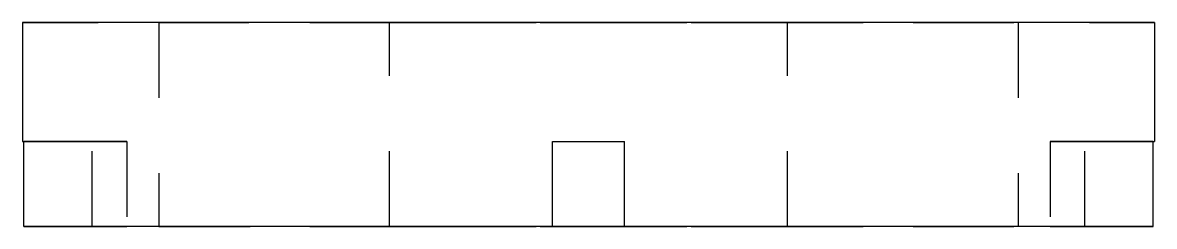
# Model space of a CAD drawing. Extents: x 0 to 3.3, y 0 to 2.07.
# Drawn here: x 1.8 to 3.3, y 1.8 to 2.071 of the extents above; entities that cross this region are included whole.
import ezdxf

# ---------------------------------------------------------------- set-up
doc = ezdxf.new("R2010")
doc.units = 0
doc.linetypes.add('HIDDEN', pattern=[0.075, 0.050025, -0.024975])
doc.layers.add('LEFT', color=7, linetype='CONTINUOUS')
doc.layers.add('LEFT_HID', color=7, linetype='HIDDEN')

msp = doc.modelspace()

# ---------------------------------------------------------------- linework, layer by layer
at = {"layer": 'LEFT'}
for p, q in [((3.3, 2.070676), (1.8, 2.070676)), ((1.8, 2.070676), (1.8, 1.912781)), ((3.3, 2.070676), (3.3, 1.912781)), ((1.8, 1.912781), (1.801531, 1.912781)), ((1.801531, 1.799999), (1.801531, 1.912781)), ((1.801531, 1.799999), (1.801531, 1.912781)), ((2.502099, 1.799999), (2.502099, 1.912781)), ((2.502099, 1.912781), (2.597901, 1.912781)), ((2.597901, 1.799999), (2.597901, 1.912781)), ((3.298469, 1.799999), (3.298469, 1.912781)), ((3.298469, 1.912781), (3.3, 1.912781)), ((3.298469, 1.799999), (3.298469, 1.912781)), ((2.502099, 1.799999), (1.801531, 1.799999)), ((2.597901, 1.799999), (2.502099, 1.799999)), ((3.298469, 1.799999), (2.597901, 1.799999))]:
    msp.add_line(p, q, dxfattribs=at)
at = {"layer": 'LEFT_HID', "linetype": 'HIDDEN'}
for p, q in [((1.8, 2.070676), (2.28609, 2.070676)), ((2.28609, 2.070676), (1.980451, 2.070676)), ((1.980451, 2.070676), (3.119549, 2.070676)), ((1.980451, 2.070676), (1.980451, 1.799999)), ((2.81391, 2.070676), (2.28609, 2.070676)), ((2.28609, 2.070676), (2.81391, 2.070676)), ((2.28609, 1.799999), (2.28609, 2.070676)), ((2.81391, 2.070676), (3.3, 2.070676)), ((3.119549, 2.070676), (2.81391, 2.070676)), ((2.81391, 1.799999), (2.81391, 2.070676)), ((3.119549, 2.070676), (3.119549, 1.799999)), ((1.801531, 1.912781), (1.888484, 1.912781)), ((1.888484, 1.912781), (1.801531, 1.912781)), ((1.844493, 1.912781), (1.843026, 1.912781)), ((1.843026, 1.912781), (1.844493, 1.912781)), ((1.845959, 1.912781), (1.844493, 1.912781)), ((1.844493, 1.912781), (1.845959, 1.912781)), ((1.847426, 1.912781), (1.845959, 1.912781)), ((1.845959, 1.912781), (1.847426, 1.912781)), ((1.848892, 1.912781), (1.847426, 1.912781)), ((1.847426, 1.912781), (1.848892, 1.912781)), ((1.850358, 1.912781), (1.848892, 1.912781)), ((1.848892, 1.912781), (1.850358, 1.912781)), ((1.851825, 1.912781), (1.850358, 1.912781)), ((1.850358, 1.912781), (1.851825, 1.912781)), ((1.853291, 1.912781), (1.851825, 1.912781)), ((1.851825, 1.912781), (1.853291, 1.912781)), ((1.854757, 1.912781), (1.853291, 1.912781)), ((1.853291, 1.912781), (1.854757, 1.912781)), ((1.856224, 1.912781), (1.854757, 1.912781)), ((1.854757, 1.912781), (1.856224, 1.912781)), ((1.85769, 1.912781), (1.856224, 1.912781)), ((1.856224, 1.912781), (1.85769, 1.912781)), ((1.859157, 1.912781), (1.85769, 1.912781)), ((1.85769, 1.912781), (1.859157, 1.912781)), ((1.860623, 1.912781), (1.859157, 1.912781)), ((1.859157, 1.912781), (1.860623, 1.912781)), ((1.862089, 1.912781), (1.860623, 1.912781)), ((1.860623, 1.912781), (1.862089, 1.912781)), ((1.863556, 1.912781), (1.862089, 1.912781)), ((1.862089, 1.912781), (1.863556, 1.912781)), ((1.865022, 1.912781), (1.863556, 1.912781)), ((1.863556, 1.912781), (1.865022, 1.912781)), ((1.866489, 1.912781), (1.865022, 1.912781)), ((1.865022, 1.912781), (1.866489, 1.912781)), ((1.867955, 1.912781), (1.866489, 1.912781)), ((1.866489, 1.912781), (1.867955, 1.912781)), ((1.869421, 1.912781), (1.867955, 1.912781)), ((1.867955, 1.912781), (1.869421, 1.912781)), ((1.870888, 1.912781), (1.869421, 1.912781)), ((1.869421, 1.912781), (1.870888, 1.912781)), ((1.872354, 1.912781), (1.870888, 1.912781)), ((1.870888, 1.912781), (1.872354, 1.912781)), ((1.87382, 1.912781), (1.872354, 1.912781)), ((1.872354, 1.912781), (1.87382, 1.912781)), ((1.875287, 1.912781), (1.87382, 1.912781)), ((1.87382, 1.912781), (1.875287, 1.912781)), ((1.876753, 1.912781), (1.875287, 1.912781)), ((1.875287, 1.912781), (1.876753, 1.912781)), ((1.87822, 1.912781), (1.876753, 1.912781)), ((1.876753, 1.912781), (1.87822, 1.912781)), ((1.879686, 1.912781), (1.87822, 1.912781)), ((1.87822, 1.912781), (1.879686, 1.912781)), ((1.881152, 1.912781), (1.879686, 1.912781)), ((1.879686, 1.912781), (1.881152, 1.912781)), ((1.882619, 1.912781), (1.881152, 1.912781)), ((1.881152, 1.912781), (1.882619, 1.912781)), ((1.884085, 1.912781), (1.882619, 1.912781)), ((1.882619, 1.912781), (1.884085, 1.912781)), ((1.885551, 1.912781), (1.884085, 1.912781)), ((1.884085, 1.912781), (1.885551, 1.912781)), ((1.887018, 1.912781), (1.885551, 1.912781)), ((1.885551, 1.912781), (1.887018, 1.912781)), ((1.888484, 1.912781), (1.887018, 1.912781)), ((1.887018, 1.912781), (1.888484, 1.912781)), ((1.888484, 1.912781), (1.891967, 1.912781)), ((1.891967, 1.912781), (1.888484, 1.912781)), ((1.891967, 1.799999), (1.891967, 1.912781)), ((1.891967, 1.799999), (1.891967, 1.912781)), ((1.891967, 1.912781), (1.938158, 1.912781)), ((1.938158, 1.912781), (1.891967, 1.912781)), ((1.938158, 1.912781), (1.938158, 1.799999)), ((3.208033, 1.912781), (3.161842, 1.912781)), ((3.161842, 1.912781), (3.208033, 1.912781)), ((3.161842, 1.912781), (3.161842, 1.799999)), ((3.211516, 1.912781), (3.208033, 1.912781)), ((3.208033, 1.799999), (3.208033, 1.912781)), ((3.208033, 1.799999), (3.208033, 1.912781)), ((3.208033, 1.912781), (3.211516, 1.912781)), ((3.298469, 1.912781), (3.211516, 1.912781)), ((3.211516, 1.912781), (3.212982, 1.912781)), ((3.212982, 1.912781), (3.211516, 1.912781)), ((3.211516, 1.912781), (3.298469, 1.912781)), ((3.212982, 1.912781), (3.214449, 1.912781)), ((3.214449, 1.912781), (3.212982, 1.912781)), ((3.214449, 1.912781), (3.215915, 1.912781)), ((3.215915, 1.912781), (3.214449, 1.912781)), ((3.215915, 1.912781), (3.217381, 1.912781)), ((3.217381, 1.912781), (3.215915, 1.912781)), ((3.217381, 1.912781), (3.218848, 1.912781)), ((3.218848, 1.912781), (3.217381, 1.912781)), ((3.218848, 1.912781), (3.220314, 1.912781)), ((3.220314, 1.912781), (3.218848, 1.912781)), ((3.220314, 1.912781), (3.22178, 1.912781)), ((3.22178, 1.912781), (3.220314, 1.912781)), ((3.22178, 1.912781), (3.223247, 1.912781)), ((3.223247, 1.912781), (3.22178, 1.912781)), ((3.223247, 1.912781), (3.224713, 1.912781)), ((3.224713, 1.912781), (3.223247, 1.912781)), ((3.224713, 1.912781), (3.22618, 1.912781)), ((3.22618, 1.912781), (3.224713, 1.912781)), ((3.22618, 1.912781), (3.227646, 1.912781)), ((3.227646, 1.912781), (3.22618, 1.912781)), ((3.227646, 1.912781), (3.229112, 1.912781)), ((3.229112, 1.912781), (3.227646, 1.912781)), ((3.229112, 1.912781), (3.230579, 1.912781)), ((3.230579, 1.912781), (3.229112, 1.912781)), ((3.230579, 1.912781), (3.232045, 1.912781)), ((3.232045, 1.912781), (3.230579, 1.912781)), ((3.232045, 1.912781), (3.233511, 1.912781)), ((3.233511, 1.912781), (3.232045, 1.912781)), ((3.233511, 1.912781), (3.234978, 1.912781)), ((3.234978, 1.912781), (3.233511, 1.912781)), ((3.234978, 1.912781), (3.236444, 1.912781)), ((3.236444, 1.912781), (3.234978, 1.912781)), ((3.236444, 1.912781), (3.237911, 1.912781)), ((3.237911, 1.912781), (3.236444, 1.912781)), ((3.237911, 1.912781), (3.239377, 1.912781)), ((3.239377, 1.912781), (3.237911, 1.912781)), ((3.239377, 1.912781), (3.240843, 1.912781)), ((3.240843, 1.912781), (3.239377, 1.912781)), ((3.240843, 1.912781), (3.24231, 1.912781)), ((3.24231, 1.912781), (3.240843, 1.912781)), ((3.24231, 1.912781), (3.243776, 1.912781)), ((3.243776, 1.912781), (3.24231, 1.912781)), ((3.243776, 1.912781), (3.245243, 1.912781)), ((3.245243, 1.912781), (3.243776, 1.912781)), ((3.245243, 1.912781), (3.246709, 1.912781)), ((3.246709, 1.912781), (3.245243, 1.912781)), ((3.246709, 1.912781), (3.248175, 1.912781)), ((3.248175, 1.912781), (3.246709, 1.912781)), ((3.248175, 1.912781), (3.249642, 1.912781)), ((3.249642, 1.912781), (3.248175, 1.912781)), ((3.249642, 1.912781), (3.251108, 1.912781)), ((3.251108, 1.912781), (3.249642, 1.912781)), ((3.251108, 1.912781), (3.252574, 1.912781)), ((3.252574, 1.912781), (3.251108, 1.912781)), ((3.252574, 1.912781), (3.254041, 1.912781)), ((3.254041, 1.912781), (3.252574, 1.912781)), ((3.254041, 1.912781), (3.255507, 1.912781)), ((3.255507, 1.912781), (3.254041, 1.912781)), ((3.255507, 1.912781), (3.256974, 1.912781)), ((3.256974, 1.912781), (3.255507, 1.912781)), ((1.801531, 1.799999), (2.28609, 1.799999)), ((1.888484, 1.799999), (1.801531, 1.799999)), ((1.801531, 1.799999), (1.888484, 1.799999)), ((1.891967, 1.799999), (1.888484, 1.799999)), ((1.888484, 1.799999), (1.891967, 1.799999)), ((1.891967, 1.799999), (1.938158, 1.799999)), ((1.938158, 1.799999), (1.891967, 1.799999)), ((2.28609, 1.799999), (1.980451, 1.799999)), ((1.980451, 1.799999), (3.119549, 1.799999)), ((2.81391, 1.799999), (2.28609, 1.799999)), ((2.28609, 1.799999), (2.81391, 1.799999)), ((2.81391, 1.799999), (3.298469, 1.799999)), ((3.119549, 1.799999), (2.81391, 1.799999)), ((3.208033, 1.799999), (3.161842, 1.799999)), ((3.161842, 1.799999), (3.208033, 1.799999)), ((3.208033, 1.799999), (3.211516, 1.799999)), ((3.211516, 1.799999), (3.208033, 1.799999)), ((3.211516, 1.799999), (3.298469, 1.799999)), ((3.298469, 1.799999), (3.211516, 1.799999))]:
    msp.add_line(p, q, dxfattribs=at)

doc.saveas('drawing.dxf')
